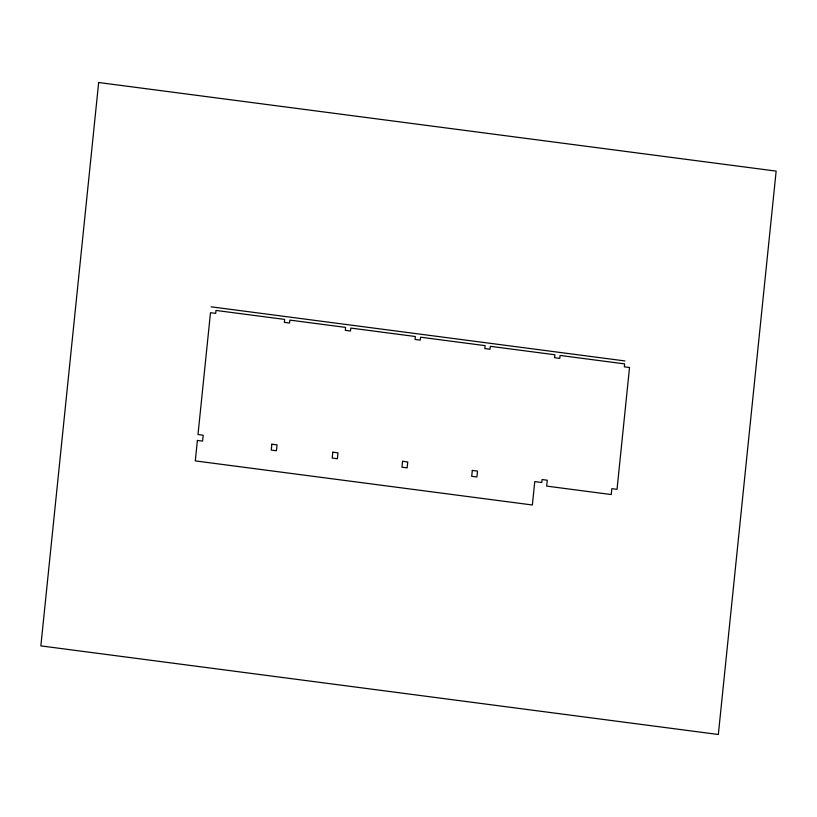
<?xml version="1.0" encoding="UTF-8"?>
<svg xmlns="http://www.w3.org/2000/svg" width="817" height="817" viewBox="0 0 817 817"><rect width="100%" height="100%" fill="white"/><g stroke="black" fill="none" stroke-linecap="round" stroke-linejoin="round"><path stroke-width="1.23" d="M211.092 306.814L624.944 360.94M98.663 82.507L40.85 645.89L718.337 734.493L776.15 171.11L98.663 82.507M197.387 440.424L195.283 460.9L532.367 504.988L534.767 481.57L541.773 482.49L542.069 479.538L547.267 480.222L546.665 486.105L611.228 494.551L611.831 488.668L617.029 489.342L629.529 367.507L624.331 366.833L624.637 363.882L560.074 355.446L559.768 358.387L554.58 357.703L554.876 354.762L490.312 346.316L490.006 349.257L484.818 348.583L485.114 345.642L420.551 337.196L420.255 340.138L415.056 339.453L415.363 336.512L350.789 328.066L350.493 331.018L345.295 330.334L345.601 327.392L289.861 320.101L289.555 323.042L284.357 322.368L284.663 319.416L215.984 310.44L215.688 313.381L210.49 312.707L197.99 434.542L203.188 435.216L202.575 441.109L197.387 440.424M271.857 444.203L271.254 450.085L276.452 450.77L277.055 444.877L271.857 444.203M332.795 452.169L332.192 458.061L337.38 458.735L337.993 452.853L332.795 452.169M402.556 461.288L401.954 467.181L407.142 467.855L407.744 461.973L402.556 461.288M472.318 470.418L471.705 476.301L476.903 476.985L477.506 471.092L472.318 470.418"/></g></svg>
